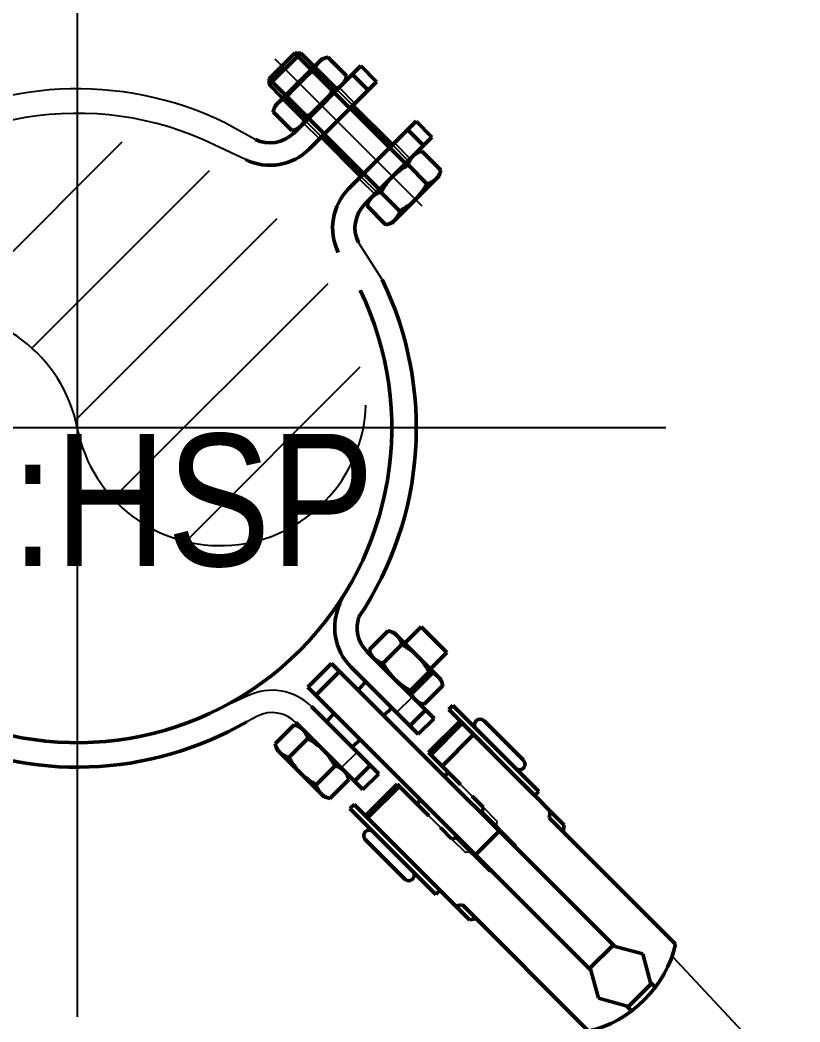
# Model space of a CAD drawing. Header units: millimetres. Extents: x 0 to 1390178, y 0 to 110113.
# Drawn here: x 385294.3 to 385436.1, y 35587.1 to 35769.1 of the extents above; entities that cross this region are included whole.
import ezdxf
from ezdxf.enums import TextEntityAlignment as Align
from ezdxf.xclip import XClip

# ---------------------------------------------------------------- set-up
doc = ezdxf.new("R2010")
doc.units = ezdxf.units.MM
doc.header["$LTSCALE"] = 100
doc.header["$XCLIPFRAME"] = 0
doc.linetypes.add('X - 평면도$0$CENTER', pattern=[65, 60, -2, 1, -2])
doc.linetypes.add('X - 평면도$0$DASHED', pattern=[0.75, 0.5, -0.25])
doc.layers.add('X - 평면도$0$CENTER', color=1, linetype='X - 평면도$0$CENTER')
doc.layers.add('X - 평면도$0$LINE', color=7, linetype='Continuous')
doc.layers.add('X - 평면도$0$DEFPOINT', color=163, linetype='Continuous', plot=False)
for name, color, linetype, lineweight in [('X - 평면도$0$hidden', 7, 'X - 평면도$0$DASHED', 5), ('X - 평면도$0$thread', 7, 'Continuous', 5), ('X - 평면도$0$vis', 7, 'Continuous', 30)]:
    doc.layers.add(name, color=color, linetype=linetype, lineweight=lineweight)
doc.styles.add('X - 평면도$0$du', font='Dotum.ttf')

# ---------------------------------------------------------------- blocks, each defined once
blk = doc.blocks.new('X - 평면도$0$소방 100Ø')
at = {"color": 0, "extrusion": (-1.66533e-16, 1.60247e-17, -1)}
for p, q in [((8835267.59, -5046954.1), (8835298.42, -5046923.27)), ((8835282.01, -5046960.71), (8835314.28, -5046928.44)), ((8835289.93, -5046973.82), (8835326.57, -5046937.18)), ((8835296.74, -5046988.04), (8835335.82, -5046948.96)), ((8835309.98, -5046995.83), (8835341.67, -5046964.14))]:
    blk.add_line(p, q, dxfattribs=at)
at = {"layer": 'X - 평면도$0$CENTER', "lineweight": 25}
for p, q in [((8835352.91, -5046934.94), (8835326.23, -5046908.27)), ((8835330.22, -5046912.25), (8835334.81, -5046916.85)), ((8835341.38, -5046923.42), (8835334.28, -5046916.31)), ((8835340.74, -5046922.77), (8835347.84, -5046929.88))]:
    blk.add_line(p, q, dxfattribs=at)
at = {"layer": 'X - 평면도$0$hidden', "lineweight": 25}
for p, q in [((8835328.18, -5046915.33), (8835333.3, -5046910.22)), ((8835333.3, -5046910.22), (8835333.3, -5046909.59)), ((8835340.34, -5046916.64), (8835333.3, -5046909.59)), ((8835336.85, -5046913.77), (8835333.3, -5046910.22)), ((8835331.73, -5046918.88), (8835336.85, -5046913.77)), ((8835337.47, -5046913.77), (8835336.85, -5046913.77)), ((8835340.7, -5046916.28), (8835337.83, -5046913.41)), ((8835327.56, -5046915.33), (8835328.18, -5046915.33)), ((8835327.56, -5046915.33), (8835334.6, -5046922.37)), ((8835328.18, -5046915.33), (8835331.73, -5046918.88)), ((8835331.73, -5046918.88), (8835331.73, -5046919.51)), ((8835331.37, -5046919.87), (8835334.24, -5046922.73)), ((8835350.39, -5046926.69), (8835347.52, -5046923.82)), ((8835350.75, -5046926.32), (8835347.88, -5046923.46)), ((8835341.42, -5046929.92), (8835344.29, -5046932.78)), ((8835341.78, -5046929.55), (8835344.65, -5046932.42)), ((8835351.13, -5047024.05), (8835348.27, -5047026.92)), ((8835341.08, -5047034.1), (8835338.22, -5047036.96)), ((8835361.97, -5047042.06), (8835359.86, -5047039.95)), ((8835363.98, -5047044.07), (8835366.51, -5047046.61)), ((8835354.12, -5047045.69), (8835356.23, -5047047.8)), ((8835366.51, -5047046.61), (8835366.34, -5047047.58)), ((8835358.24, -5047049.81), (8835360.77, -5047052.34)), ((8835361.75, -5047052.17), (8835360.77, -5047052.34)), ((8835369.89, -5047051.14), (8835372.42, -5047053.67)), ((8835365.31, -5047055.73), (8835367.84, -5047058.26))]:
    blk.add_line(p, q, dxfattribs=at)
for points in [[(8835333.3, -5046910.36), (8835333.2, -5046910.42), (8835333.01, -5046910.52), (8835332.82, -5046910.63), (8835332.73, -5046910.69), (8835332.64, -5046910.74), (8835332.47, -5046910.85), (8835332.3, -5046910.96), (8835332.13, -5046911.07), (8835331.97, -5046911.18), (8835331.81, -5046911.3), (8835331.73, -5046911.35), (8835331.65, -5046911.41), (8835331.5, -5046911.53), (8835331.35, -5046911.64), (8835331.2, -5046911.76), (8835331.05, -5046911.89), (8835330.91, -5046912.01), (8835330.84, -5046912.07), (8835330.77, -5046912.13), (8835330.63, -5046912.26), (8835330.49, -5046912.4), (8835330.43, -5046912.46)], [(8835331.73, -5046918.74), (8835331.83, -5046918.68), (8835332.02, -5046918.58), (8835332.21, -5046918.47), (8835332.3, -5046918.41), (8835332.39, -5046918.36), (8835332.56, -5046918.25), (8835332.73, -5046918.14), (8835332.9, -5046918.03), (8835333.06, -5046917.92), (8835333.22, -5046917.8), (8835333.3, -5046917.75), (8835333.38, -5046917.69), (8835333.53, -5046917.57), (8835333.68, -5046917.46), (8835333.83, -5046917.34), (8835333.98, -5046917.21), (8835334.12, -5046917.09), (8835334.19, -5046917.03), (8835334.26, -5046916.96), (8835334.4, -5046916.84), (8835334.54, -5046916.7), (8835334.6, -5046916.64)], [(8835351.24, -5046925.83), (8835351.21, -5046925.86), (8835351.15, -5046925.93), (8835351.08, -5046926), (8835351.05, -5046926.04), (8835351.02, -5046926.08), (8835350.97, -5046926.15), (8835350.91, -5046926.23), (8835350.86, -5046926.31), (8835350.81, -5046926.4), (8835350.76, -5046926.48), (8835350.74, -5046926.53), (8835350.71, -5046926.57), (8835350.67, -5046926.66), (8835350.63, -5046926.76), (8835350.58, -5046926.86), (8835350.55, -5046926.96), (8835350.51, -5046927.06), (8835350.49, -5046927.11), (8835350.47, -5046927.17), (8835350.44, -5046927.28), (8835350.4, -5046927.4), (8835350.39, -5046927.45)], [(8835350.39, -5046927.45), (8835350.29, -5046927.51), (8835350.1, -5046927.62), (8835349.92, -5046927.72), (8835349.83, -5046927.78), (8835349.74, -5046927.83), (8835349.56, -5046927.94), (8835349.39, -5046928.05), (8835349.22, -5046928.16), (8835349.06, -5046928.27), (8835348.9, -5046928.39), (8835348.82, -5046928.44), (8835348.74, -5046928.5), (8835348.59, -5046928.62), (8835348.44, -5046928.73), (8835348.29, -5046928.85), (8835348.15, -5046928.98), (8835348, -5046929.1), (8835347.93, -5046929.16), (8835347.86, -5046929.23), (8835347.72, -5046929.35), (8835347.59, -5046929.49), (8835347.52, -5046929.55)], [(8835355.42, -5046930), (8835355.45, -5046929.97), (8835355.52, -5046929.9), (8835355.58, -5046929.83), (8835355.61, -5046929.79), (8835355.64, -5046929.75), (8835355.7, -5046929.68), (8835355.75, -5046929.6), (8835355.8, -5046929.52), (8835355.85, -5046929.43), (8835355.9, -5046929.35), (8835355.93, -5046929.3), (8835355.95, -5046929.26), (8835355.99, -5046929.17), (8835356.04, -5046929.07), (8835356.08, -5046928.98), (8835356.12, -5046928.88), (8835356.16, -5046928.77), (8835356.17, -5046928.72), (8835356.19, -5046928.66), (8835356.23, -5046928.55), (8835356.26, -5046928.44), (8835356.28, -5046928.38)], [(8835353.79, -5046930.86), (8835353.85, -5046930.85), (8835353.97, -5046930.81), (8835354.08, -5046930.78), (8835354.13, -5046930.76), (8835354.19, -5046930.74), (8835354.29, -5046930.7), (8835354.39, -5046930.66), (8835354.49, -5046930.62), (8835354.58, -5046930.58), (8835354.68, -5046930.53), (8835354.72, -5046930.51), (8835354.76, -5046930.49), (8835354.85, -5046930.44), (8835354.93, -5046930.39), (8835355.02, -5046930.34), (8835355.09, -5046930.28), (8835355.17, -5046930.22), (8835355.21, -5046930.19), (8835355.24, -5046930.16), (8835355.32, -5046930.1), (8835355.39, -5046930.04), (8835355.42, -5046930)], [(8835351.69, -5046933.73), (8835351.76, -5046933.66), (8835351.89, -5046933.52), (8835352.02, -5046933.39), (8835352.09, -5046933.32), (8835352.15, -5046933.24), (8835352.27, -5046933.1), (8835352.39, -5046932.96), (8835352.51, -5046932.81), (8835352.63, -5046932.66), (8835352.75, -5046932.5), (8835352.8, -5046932.43), (8835352.86, -5046932.35), (8835352.97, -5046932.19), (8835353.09, -5046932.02), (8835353.2, -5046931.86), (8835353.31, -5046931.69), (8835353.42, -5046931.51), (8835353.47, -5046931.42), (8835353.52, -5046931.33), (8835353.63, -5046931.15), (8835353.74, -5046930.96), (8835353.79, -5046930.86)], [(8835348.83, -5046935.83), (8835348.92, -5046935.77), (8835349.11, -5046935.67), (8835349.3, -5046935.56), (8835349.39, -5046935.51), (8835349.48, -5046935.45), (8835349.65, -5046935.34), (8835349.82, -5046935.23), (8835349.99, -5046935.12), (8835350.15, -5046935.01), (8835350.31, -5046934.9), (8835350.39, -5046934.84), (8835350.47, -5046934.78), (8835350.62, -5046934.67), (8835350.77, -5046934.55), (8835350.92, -5046934.43), (8835351.07, -5046934.31), (8835351.21, -5046934.18), (8835351.28, -5046934.12), (8835351.35, -5046934.06), (8835351.49, -5046933.93), (8835351.63, -5046933.8), (8835351.69, -5046933.73)], [(8835347.97, -5046937.45), (8835348, -5046937.42), (8835348.07, -5046937.35), (8835348.13, -5046937.28), (8835348.16, -5046937.24), (8835348.19, -5046937.2), (8835348.25, -5046937.13), (8835348.3, -5046937.05), (8835348.35, -5046936.97), (8835348.4, -5046936.89), (8835348.45, -5046936.8), (8835348.48, -5046936.76), (8835348.5, -5046936.71), (8835348.54, -5046936.62), (8835348.59, -5046936.52), (8835348.63, -5046936.43), (8835348.67, -5046936.33), (8835348.71, -5046936.22), (8835348.72, -5046936.17), (8835348.74, -5046936.11), (8835348.78, -5046936), (8835348.81, -5046935.89), (8835348.83, -5046935.83)], [(8835346.34, -5046938.31), (8835346.4, -5046938.3), (8835346.52, -5046938.26), (8835346.63, -5046938.23), (8835346.68, -5046938.21), (8835346.74, -5046938.19), (8835346.84, -5046938.15), (8835346.94, -5046938.11), (8835347.04, -5046938.07), (8835347.13, -5046938.03), (8835347.23, -5046937.98), (8835347.27, -5046937.96), (8835347.31, -5046937.94), (8835347.4, -5046937.89), (8835347.48, -5046937.84), (8835347.56, -5046937.79), (8835347.64, -5046937.73), (8835347.72, -5046937.67), (8835347.76, -5046937.64), (8835347.79, -5046937.61), (8835347.87, -5046937.55), (8835347.93, -5046937.49), (8835347.97, -5046937.45)], [(8835349.21, -5047014.54), (8835349.31, -5047014.6), (8835349.5, -5047014.71), (8835349.68, -5047014.81), (8835349.77, -5047014.87), (8835349.86, -5047014.92), (8835350.04, -5047015.03), (8835350.21, -5047015.14), (8835350.38, -5047015.25), (8835350.54, -5047015.36), (8835350.7, -5047015.48), (8835350.78, -5047015.53), (8835350.86, -5047015.59), (8835351.01, -5047015.71), (8835351.16, -5047015.83), (8835351.31, -5047015.95), (8835351.45, -5047016.07), (8835351.6, -5047016.19), (8835351.67, -5047016.25), (8835351.74, -5047016.32), (8835351.88, -5047016.45), (8835352.01, -5047016.58), (8835352.08, -5047016.64)], [(8835352.08, -5047016.64), (8835352.15, -5047016.71), (8835352.28, -5047016.85), (8835352.41, -5047016.99), (8835352.47, -5047017.06), (8835352.53, -5047017.13), (8835352.66, -5047017.27), (8835352.78, -5047017.41), (8835352.9, -5047017.56), (8835353.01, -5047017.71), (8835353.13, -5047017.87), (8835353.19, -5047017.94), (8835353.25, -5047018.02), (8835353.36, -5047018.18), (8835353.47, -5047018.35), (8835353.58, -5047018.51), (8835353.69, -5047018.68), (8835353.8, -5047018.86), (8835353.85, -5047018.95), (8835353.91, -5047019.04), (8835354.02, -5047019.22), (8835354.12, -5047019.41), (8835354.18, -5047019.51)], [(8835350.77, -5047022.92), (8835350.67, -5047022.86), (8835350.48, -5047022.76), (8835350.3, -5047022.65), (8835350.21, -5047022.59), (8835350.12, -5047022.54), (8835349.94, -5047022.43), (8835349.77, -5047022.32), (8835349.61, -5047022.21), (8835349.44, -5047022.1), (8835349.28, -5047021.98), (8835349.2, -5047021.93), (8835349.13, -5047021.87), (8835348.97, -5047021.75), (8835348.82, -5047021.64), (8835348.67, -5047021.52), (8835348.53, -5047021.4), (8835348.39, -5047021.27), (8835348.32, -5047021.21), (8835348.25, -5047021.15), (8835348.11, -5047021.02), (8835347.97, -5047020.89), (8835347.9, -5047020.82)], [(8835331.26, -5047030.01), (8835331.3, -5047030.04), (8835331.36, -5047030.11), (8835331.42, -5047030.19), (8835331.45, -5047030.22), (8835331.48, -5047030.26), (8835331.54, -5047030.34), (8835331.59, -5047030.41), (8835331.65, -5047030.5), (8835331.7, -5047030.58), (8835331.75, -5047030.66), (8835331.77, -5047030.71), (8835331.79, -5047030.75), (8835331.84, -5047030.85), (8835331.88, -5047030.94), (8835331.92, -5047031.04), (8835331.96, -5047031.14), (8835332, -5047031.24), (8835332.02, -5047031.3), (8835332.04, -5047031.35), (8835332.07, -5047031.46), (8835332.1, -5047031.58), (8835332.12, -5047031.64)], [(8835332.12, -5047031.64), (8835332.22, -5047031.69), (8835332.41, -5047031.8), (8835332.59, -5047031.9), (8835332.68, -5047031.96), (8835332.77, -5047032.01), (8835332.95, -5047032.12), (8835333.12, -5047032.23), (8835333.28, -5047032.34), (8835333.45, -5047032.45), (8835333.61, -5047032.57), (8835333.69, -5047032.62), (8835333.76, -5047032.68), (8835333.92, -5047032.8), (8835334.07, -5047032.92), (8835334.22, -5047033.03), (8835334.36, -5047033.16), (8835334.5, -5047033.28), (8835334.57, -5047033.34), (8835334.64, -5047033.41), (8835334.78, -5047033.54), (8835334.92, -5047033.67), (8835334.99, -5047033.74)], [(8835333.68, -5047040.01), (8835333.58, -5047039.96), (8835333.39, -5047039.85), (8835333.21, -5047039.74), (8835333.12, -5047039.69), (8835333.03, -5047039.63), (8835332.85, -5047039.52), (8835332.68, -5047039.41), (8835332.52, -5047039.3), (8835332.35, -5047039.19), (8835332.19, -5047039.08), (8835332.11, -5047039.02), (8835332.04, -5047038.96), (8835331.88, -5047038.85), (8835331.73, -5047038.73), (8835331.58, -5047038.61), (8835331.44, -5047038.49), (8835331.3, -5047038.37), (8835331.23, -5047038.3), (8835331.16, -5047038.24), (8835331.02, -5047038.11), (8835330.88, -5047037.98), (8835330.81, -5047037.91)], [(8835336.16, -5047042.49), (8835336.1, -5047042.48), (8835335.99, -5047042.44), (8835335.88, -5047042.41), (8835335.82, -5047042.39), (8835335.77, -5047042.37), (8835335.67, -5047042.33), (8835335.57, -5047042.3), (8835335.47, -5047042.25), (8835335.37, -5047042.21), (8835335.28, -5047042.17), (8835335.24, -5047042.14), (8835335.19, -5047042.12), (8835335.11, -5047042.07), (8835335.02, -5047042.02), (8835334.94, -5047041.97), (8835334.86, -5047041.91), (8835334.79, -5047041.86), (8835334.75, -5047041.83), (8835334.71, -5047041.8), (8835334.64, -5047041.73), (8835334.57, -5047041.67), (8835334.54, -5047041.64)]]:
    blk.add_lwpolyline(points, dxfattribs=at)
at = {"layer": 'X - 평면도$0$LINE', "color": 1, "linetype": 'X - 평면도$0$CENTER', "ltscale": 1000}
for p, q in [((8835290.25, -5046868.3), (8835290.25, -5047082.14)), ((8835397.17, -5046975.22), (8835183.33, -5046975.22))]:
    blk.add_line(p, q, dxfattribs=at)
at = {"layer": 'X - 평면도$0$LINE'}
for p, q in [((8835322.6, -5046922.84), (8835317.21, -5046919.84)), ((8835320.83, -5046926.49), (8835315.26, -5046923.84)), ((8835338.06, -5047007.05), (8835341.63, -5047000.24)), ((8835321.21, -5047023.89), (8835315.27, -5047026.61)), ((8835317.21, -5047030.61), (8835322.99, -5047027.53)), ((8835398.33, -5047071.15), (8835421.56, -5047095.92))]:
    blk.add_line(p, q, dxfattribs=at)
blk.add_lwpolyline([(8835345.63, -5046948.26), (8835341.32, -5046941.55)], dxfattribs=at)
for centre, radius, start, end in [((8835290.25, -5046975.23), 61.6, 64.042, 121.88), ((8835290.25, -5046975.23), 57.15, 64.042, 205.958), ((8835325.65, -5047033), 10.14, 45, 115.958), ((8835325.65, -5047033), 6.08, 45, 115.958)]:
    blk.add_arc(centre, radius, start, end, dxfattribs=at)
for centre, start_param, end_param in [((8835264.28, -5046980.37), 0.19501, 3.105608), ((8835316.23, -5046970.11), -2.946583, -0.035985)]:
    blk.add_ellipse(centre, major_axis=(26.48, 0), ratio=0.99999, start_param=start_param, end_param=end_param, dxfattribs=at)
at = {"layer": 'X - 평면도$0$thread', "lineweight": 50}
for p, q in [((8835329.79, -5046907.14), (8835349.86, -5046927.21)), ((8835337.47, -5046913.77), (8835333.3, -5046909.59)), ((8835325.1, -5046911.82), (8835345.18, -5046931.9)), ((8835331.73, -5046919.51), (8835327.56, -5046915.33)), ((8835352.72, -5047011.32), (8835349.74, -5047014.3)), ((8835357.4, -5047016), (8835354.42, -5047018.99)), ((8835350.77, -5047023.69), (8835354.95, -5047019.51)), ((8835342.69, -5047021.34), (8835341.26, -5047022.78)), ((8835347.38, -5047026.03), (8835345.94, -5047027.47)), ((8835336.95, -5047027.08), (8835335.51, -5047028.53)), ((8835341.64, -5047031.77), (8835340.2, -5047033.21))]:
    blk.add_line(p, q, dxfattribs=at)
at = {"layer": 'X - 평면도$0$vis', "lineweight": 50}
for p, q in [((8835330.84, -5046907.14), (8835325.1, -5046912.87)), ((8835329.79, -5046907.14), (8835325.1, -5046911.82)), ((8835326.13, -5046916.76), (8835334.73, -5046908.16)), ((8835330.84, -5046907.14), (8835329.79, -5046907.14)), ((8835333.3, -5046909.59), (8835330.84, -5046907.14)), ((8835335.78, -5046907.88), (8835334.73, -5046908.16)), ((8835339.19, -5046911.29), (8835335.78, -5046907.88)), ((8835341.77, -5046909.47), (8835329.57, -5046921.67)), ((8835336.7, -5046913.77), (8835333.3, -5046910.36)), ((8835344.64, -5046912.34), (8835341.77, -5046909.47)), ((8835325.1, -5046911.82), (8835325.1, -5046912.87)), ((8835338.9, -5046912.34), (8835339.19, -5046911.29)), ((8835343.1, -5046913.87), (8835340.24, -5046911.01)), ((8835325.1, -5046912.87), (8835327.56, -5046915.33)), ((8835332.44, -5046924.54), (8835344.64, -5046912.34)), ((8835331.73, -5046918.74), (8835328.33, -5046915.33)), ((8835326.13, -5046916.76), (8835325.84, -5046917.81)), ((8835347.52, -5046923.82), (8835340.34, -5046916.64)), ((8835329.25, -5046921.22), (8835325.84, -5046917.81)), ((8835329.25, -5046921.22), (8835330.3, -5046920.94)), ((8835351.82, -5046919.52), (8835339.62, -5046931.72)), ((8835353.15, -5046923.92), (8835350.28, -5046921.05)), ((8835354.69, -5046922.38), (8835351.82, -5046919.52)), ((8835334.6, -5046922.37), (8835341.78, -5046929.55)), ((8835342.49, -5046934.59), (8835354.69, -5046922.38)), ((8835352.87, -5046924.97), (8835351.82, -5046925.25)), ((8835352.87, -5046924.97), (8835356.28, -5046928.38)), ((8835350.39, -5046927.45), (8835353.79, -5046930.86)), ((8835356, -5046929.43), (8835356.28, -5046928.38)), ((8835356, -5046929.43), (8835347.39, -5046938.03)), ((8835343.22, -5046933.86), (8835342.94, -5046934.9)), ((8835345.42, -5046932.42), (8835348.83, -5046935.83)), ((8835342.94, -5046934.9), (8835346.34, -5046938.31)), ((8835346.34, -5046938.31), (8835347.39, -5046938.03)), ((8835343.32, -5047015.47), (8835346.73, -5047012.06)), ((8835346.73, -5047012.06), (8835347.78, -5047012.34)), ((8835352.72, -5047011.32), (8835357.4, -5047016)), ((8835356.38, -5047020.95), (8835347.78, -5047012.34)), ((8835342.87, -5047015.79), (8835355.07, -5047027.99)), ((8835343.6, -5047016.52), (8835343.32, -5047015.47)), ((8835345.8, -5047017.95), (8835349.21, -5047014.54)), ((8835332.16, -5047022.29), (8835336.46, -5047017.99)), ((8835337.9, -5047019.43), (8835333.6, -5047023.73)), ((8835336.46, -5047017.99), (8835387.83, -5047069.35)), ((8835352.21, -5047030.86), (8835340, -5047018.65)), ((8835350.77, -5047022.92), (8835354.18, -5047019.51)), ((8835356.38, -5047020.95), (8835356.66, -5047021.99)), ((8835383.56, -5047073.67), (8835332.16, -5047022.29)), ((8835353.26, -5047025.4), (8835356.66, -5047021.99)), ((8835332.82, -5047025.83), (8835345.02, -5047038.04)), ((8835353.54, -5047026.45), (8835350.67, -5047029.32)), ((8835353.26, -5047025.4), (8835352.21, -5047025.12)), ((8835357.75, -5047026.38), (8835358.5, -5047025.63)), ((8835373.35, -5047041.98), (8835357.75, -5047026.38)), ((8835358.5, -5047025.63), (8835374.1, -5047041.23)), ((8835355.07, -5047027.99), (8835352.21, -5047030.86)), ((8835354.08, -5047034.18), (8835359.82, -5047028.44)), ((8835364.15, -5047028.41), (8835371.32, -5047035.58)), ((8835329.64, -5047029.15), (8835326.23, -5047032.56)), ((8835329.64, -5047029.15), (8835330.69, -5047029.43)), ((8835342.16, -5047040.9), (8835329.95, -5047028.7)), ((8835360.21, -5047028.83), (8835354.47, -5047034.57)), ((8835365.59, -5047034.22), (8835360.21, -5047028.83)), ((8835332.12, -5047031.64), (8835328.71, -5047035.04)), ((8835362.26, -5047030.89), (8835356.52, -5047036.62)), ((8835326.51, -5047033.61), (8835326.23, -5047032.56)), ((8835326.51, -5047033.61), (8835335.11, -5047042.21)), ((8835359.86, -5047039.95), (8835354.08, -5047034.18)), ((8835337.09, -5047036.6), (8835333.68, -5047040.01)), ((8835343.49, -5047036.5), (8835340.62, -5047039.37)), ((8835356.95, -5047038.48), (8835357.67, -5047037.76)), ((8835339.57, -5047039.09), (8835336.16, -5047042.49)), ((8835339.29, -5047038.04), (8835339.57, -5047039.09)), ((8835345.02, -5047038.04), (8835342.16, -5047040.9)), ((8835342.61, -5047045.65), (8835348.35, -5047039.91)), ((8835348.74, -5047040.31), (8835343, -5047046.04)), ((8835348.35, -5047039.91), (8835354.12, -5047045.69)), ((8835378.73, -5047047.36), (8835371.07, -5047039.69)), ((8835374.1, -5047041.23), (8835373.35, -5047041.98)), ((8835336.16, -5047042.49), (8835335.11, -5047042.21)), ((8835351.93, -5047043.5), (8835352.65, -5047042.78)), ((8835363.98, -5047044.07), (8835361.97, -5047042.06)), ((8835339.8, -5047044.33), (8835340.55, -5047043.58)), ((8835355.4, -5047059.93), (8835339.8, -5047044.33)), ((8835340.55, -5047043.58), (8835356.15, -5047059.18)), ((8835363.81, -5047045.05), (8835363.98, -5047044.07)), ((8835376.2, -5047044.83), (8835375.99, -5047046.05)), ((8835348.39, -5047051.43), (8835343, -5047046.04)), ((8835369.89, -5047051.14), (8835363.81, -5047045.05)), ((8835375.99, -5047046.05), (8835398.93, -5047068.97)), ((8835356.23, -5047047.8), (8835358.24, -5047049.81)), ((8835366.91, -5047048.44), (8835362.61, -5047052.74)), ((8835378.52, -5047048.58), (8835378.73, -5047047.36)), ((8835342.58, -5047049.98), (8835349.75, -5047057.15)), ((8835358.24, -5047049.81), (8835359.22, -5047049.64)), ((8835359.22, -5047049.64), (8835365.31, -5047055.73)), ((8835369.75, -5047051.28), (8835369.89, -5047051.14)), ((8835365.31, -5047055.73), (8835365.45, -5047055.58)), ((8835361.53, -5047064.57), (8835353.86, -5047056.9)), ((8835356.15, -5047059.18), (8835355.4, -5047059.93)), ((8835360.22, -5047061.82), (8835359, -5047062.03)), ((8835383.16, -5047084.74), (8835360.22, -5047061.82)), ((8835361.53, -5047064.57), (8835362.75, -5047064.36)), ((8835387.48, -5047069.25), (8835383.45, -5047073.28)), ((8835387.48, -5047069.25), (8835392.98, -5047070.73)), ((8835394.37, -5047075.88), (8835395.27, -5047076.78)), ((8835390.43, -5047080.26), (8835394.46, -5047076.23)), ((8835390.43, -5047080.26), (8835384.93, -5047078.79)), ((8835390.97, -5047081.08), (8835390.04, -5047080.16))]:
    blk.add_line(p, q, dxfattribs=at)
for points in [[(8835334.15, -5046908.74), (8835334.19, -5046908.7), (8835334.26, -5046908.64), (8835334.33, -5046908.58), (8835334.36, -5046908.55), (8835334.4, -5046908.52), (8835334.48, -5046908.46), (8835334.56, -5046908.41), (8835334.64, -5046908.35), (8835334.72, -5046908.3), (8835334.81, -5046908.25), (8835334.85, -5046908.23), (8835334.9, -5046908.21), (8835334.99, -5046908.16), (8835335.08, -5046908.12), (8835335.18, -5046908.08), (8835335.28, -5046908.04), (8835335.38, -5046908), (8835335.44, -5046907.98), (8835335.49, -5046907.96), (8835335.6, -5046907.93), (8835335.72, -5046907.9), (8835335.78, -5046907.88)], [(8835330.43, -5046912.46), (8835330.49, -5046912.4), (8835330.63, -5046912.26), (8835330.77, -5046912.13), (8835330.84, -5046912.07), (8835330.91, -5046912.01), (8835331.05, -5046911.89), (8835331.2, -5046911.76), (8835331.35, -5046911.64), (8835331.5, -5046911.53), (8835331.65, -5046911.41), (8835331.73, -5046911.35), (8835331.81, -5046911.3), (8835331.97, -5046911.18), (8835332.13, -5046911.07), (8835332.3, -5046910.96), (8835332.47, -5046910.85), (8835332.64, -5046910.74), (8835332.73, -5046910.69), (8835332.82, -5046910.63), (8835333.01, -5046910.52), (8835333.2, -5046910.42), (8835333.3, -5046910.36)], [(8835333.3, -5046910.36), (8835333.31, -5046910.3), (8835333.34, -5046910.19), (8835333.38, -5046910.08), (8835333.4, -5046910.02), (8835333.42, -5046909.97), (8835333.45, -5046909.86), (8835333.49, -5046909.76), (8835333.53, -5046909.67), (8835333.58, -5046909.57), (8835333.62, -5046909.48), (8835333.65, -5046909.43), (8835333.67, -5046909.39), (8835333.72, -5046909.3), (8835333.77, -5046909.22), (8835333.82, -5046909.14), (8835333.88, -5046909.06), (8835333.93, -5046908.99), (8835333.96, -5046908.95), (8835333.99, -5046908.91), (8835334.05, -5046908.84), (8835334.12, -5046908.77), (8835334.15, -5046908.74)], [(8835339.19, -5046911.29), (8835339.17, -5046911.35), (8835339.14, -5046911.46), (8835339.1, -5046911.57), (8835339.08, -5046911.63), (8835339.06, -5046911.68), (8835339.03, -5046911.78), (8835338.99, -5046911.89), (8835338.95, -5046911.98), (8835338.9, -5046912.08), (8835338.86, -5046912.17), (8835338.83, -5046912.21), (8835338.81, -5046912.26), (8835338.76, -5046912.34), (8835338.71, -5046912.43), (8835338.66, -5046912.51), (8835338.6, -5046912.59), (8835338.55, -5046912.66), (8835338.52, -5046912.7), (8835338.49, -5046912.74), (8835338.43, -5046912.81), (8835338.36, -5046912.88), (8835338.33, -5046912.91)], [(8835328.33, -5046915.33), (8835328.38, -5046915.23), (8835328.49, -5046915.04), (8835328.6, -5046914.86), (8835328.65, -5046914.77), (8835328.71, -5046914.68), (8835328.82, -5046914.5), (8835328.93, -5046914.33), (8835329.04, -5046914.16), (8835329.15, -5046914), (8835329.26, -5046913.84), (8835329.32, -5046913.76), (8835329.38, -5046913.68), (8835329.49, -5046913.53), (8835329.61, -5046913.38), (8835329.73, -5046913.23), (8835329.85, -5046913.09), (8835329.97, -5046912.94), (8835330.04, -5046912.87), (8835330.1, -5046912.8), (8835330.23, -5046912.67), (8835330.36, -5046912.53), (8835330.43, -5046912.46)], [(8835336.7, -5046913.77), (8835336.65, -5046913.87), (8835336.54, -5046914.06), (8835336.43, -5046914.24), (8835336.38, -5046914.33), (8835336.32, -5046914.42), (8835336.21, -5046914.6), (8835336.1, -5046914.77), (8835335.99, -5046914.94), (8835335.88, -5046915.1), (8835335.77, -5046915.26), (8835335.71, -5046915.34), (8835335.65, -5046915.42), (8835335.54, -5046915.57), (8835335.42, -5046915.72), (8835335.3, -5046915.87), (8835335.18, -5046916.01), (8835335.06, -5046916.15), (8835334.99, -5046916.23), (8835334.93, -5046916.3), (8835334.8, -5046916.43), (8835334.67, -5046916.57), (8835334.6, -5046916.64)], [(8835338.33, -5046912.91), (8835338.29, -5046912.95), (8835338.22, -5046913.01), (8835338.15, -5046913.07), (8835338.12, -5046913.1), (8835338.08, -5046913.13), (8835338, -5046913.19), (8835337.92, -5046913.24), (8835337.84, -5046913.3), (8835337.76, -5046913.35), (8835337.67, -5046913.4), (8835337.63, -5046913.42), (8835337.59, -5046913.44), (8835337.49, -5046913.49), (8835337.4, -5046913.53), (8835337.3, -5046913.57), (8835337.2, -5046913.61), (8835337.1, -5046913.65), (8835337.04, -5046913.67), (8835336.99, -5046913.69), (8835336.88, -5046913.72), (8835336.76, -5046913.75), (8835336.7, -5046913.77)], [(8835326.7, -5046916.19), (8835326.74, -5046916.15), (8835326.81, -5046916.09), (8835326.88, -5046916.03), (8835326.91, -5046916), (8835326.95, -5046915.97), (8835327.03, -5046915.91), (8835327.11, -5046915.86), (8835327.19, -5046915.8), (8835327.27, -5046915.75), (8835327.36, -5046915.7), (8835327.4, -5046915.68), (8835327.44, -5046915.66), (8835327.54, -5046915.61), (8835327.63, -5046915.57), (8835327.73, -5046915.53), (8835327.83, -5046915.49), (8835327.93, -5046915.45), (8835327.99, -5046915.43), (8835328.04, -5046915.41), (8835328.15, -5046915.38), (8835328.27, -5046915.35), (8835328.33, -5046915.33)], [(8835325.84, -5046917.81), (8835325.86, -5046917.75), (8835325.89, -5046917.64), (8835325.93, -5046917.53), (8835325.95, -5046917.47), (8835325.97, -5046917.42), (8835326, -5046917.31), (8835326.04, -5046917.21), (8835326.08, -5046917.12), (8835326.13, -5046917.02), (8835326.17, -5046916.93), (8835326.2, -5046916.89), (8835326.22, -5046916.84), (8835326.27, -5046916.76), (8835326.32, -5046916.67), (8835326.37, -5046916.59), (8835326.43, -5046916.51), (8835326.48, -5046916.44), (8835326.51, -5046916.4), (8835326.54, -5046916.36), (8835326.6, -5046916.29), (8835326.67, -5046916.22), (8835326.7, -5046916.19)], [(8835334.6, -5046916.64), (8835334.54, -5046916.7), (8835334.4, -5046916.84), (8835334.26, -5046916.96), (8835334.19, -5046917.03), (8835334.12, -5046917.09), (8835333.98, -5046917.21), (8835333.83, -5046917.34), (8835333.68, -5046917.46), (8835333.53, -5046917.57), (8835333.38, -5046917.69), (8835333.3, -5046917.75), (8835333.22, -5046917.8), (8835333.06, -5046917.92), (8835332.9, -5046918.03), (8835332.73, -5046918.14), (8835332.56, -5046918.25), (8835332.39, -5046918.36), (8835332.3, -5046918.41), (8835332.21, -5046918.47), (8835332.02, -5046918.58), (8835331.83, -5046918.68), (8835331.73, -5046918.74)], [(8835331.73, -5046918.74), (8835331.72, -5046918.8), (8835331.69, -5046918.91), (8835331.65, -5046919.02), (8835331.63, -5046919.08), (8835331.61, -5046919.13), (8835331.58, -5046919.24), (8835331.54, -5046919.34), (8835331.5, -5046919.43), (8835331.45, -5046919.53), (8835331.41, -5046919.62), (8835331.38, -5046919.67), (8835331.36, -5046919.71), (8835331.31, -5046919.8), (8835331.26, -5046919.88), (8835331.21, -5046919.96), (8835331.15, -5046920.04), (8835331.1, -5046920.11), (8835331.07, -5046920.15), (8835331.04, -5046920.19), (8835330.98, -5046920.26), (8835330.91, -5046920.33), (8835330.88, -5046920.36)], [(8835330.88, -5046920.36), (8835330.84, -5046920.4), (8835330.77, -5046920.46), (8835330.7, -5046920.52), (8835330.67, -5046920.55), (8835330.63, -5046920.58), (8835330.55, -5046920.64), (8835330.47, -5046920.69), (8835330.39, -5046920.75), (8835330.31, -5046920.8), (8835330.22, -5046920.85), (8835330.18, -5046920.87), (8835330.13, -5046920.89), (8835330.04, -5046920.94), (8835329.95, -5046920.98), (8835329.85, -5046921.02), (8835329.75, -5046921.06), (8835329.65, -5046921.1), (8835329.59, -5046921.12), (8835329.54, -5046921.14), (8835329.43, -5046921.17), (8835329.31, -5046921.2), (8835329.25, -5046921.22)], [(8835350.39, -5046927.45), (8835350.4, -5046927.4), (8835350.44, -5046927.28), (8835350.47, -5046927.17), (8835350.49, -5046927.11), (8835350.51, -5046927.06), (8835350.55, -5046926.96), (8835350.58, -5046926.86), (8835350.63, -5046926.76), (8835350.67, -5046926.66), (8835350.71, -5046926.57), (8835350.74, -5046926.53), (8835350.76, -5046926.48), (8835350.81, -5046926.4), (8835350.86, -5046926.31), (8835350.91, -5046926.23), (8835350.97, -5046926.15), (8835351.02, -5046926.08), (8835351.05, -5046926.04), (8835351.08, -5046926), (8835351.15, -5046925.93), (8835351.21, -5046925.86), (8835351.24, -5046925.83)], [(8835351.24, -5046925.83), (8835351.28, -5046925.8), (8835351.35, -5046925.73), (8835351.42, -5046925.67), (8835351.46, -5046925.64), (8835351.49, -5046925.61), (8835351.57, -5046925.55), (8835351.65, -5046925.5), (8835351.73, -5046925.44), (8835351.81, -5046925.39), (8835351.9, -5046925.34), (8835351.94, -5046925.32), (8835351.99, -5046925.3), (8835352.08, -5046925.25), (8835352.17, -5046925.21), (8835352.27, -5046925.17), (8835352.37, -5046925.13), (8835352.48, -5046925.09), (8835352.53, -5046925.07), (8835352.58, -5046925.06), (8835352.7, -5046925.02), (8835352.81, -5046924.99), (8835352.87, -5046924.97)], [(8835347.52, -5046929.55), (8835347.59, -5046929.49), (8835347.72, -5046929.35), (8835347.86, -5046929.23), (8835347.93, -5046929.16), (8835348, -5046929.1), (8835348.15, -5046928.98), (8835348.29, -5046928.85), (8835348.44, -5046928.73), (8835348.59, -5046928.62), (8835348.74, -5046928.5), (8835348.82, -5046928.44), (8835348.9, -5046928.39), (8835349.06, -5046928.27), (8835349.22, -5046928.16), (8835349.39, -5046928.05), (8835349.56, -5046927.94), (8835349.74, -5046927.83), (8835349.83, -5046927.78), (8835349.92, -5046927.72), (8835350.1, -5046927.62), (8835350.29, -5046927.51), (8835350.39, -5046927.45)], [(8835356.28, -5046928.38), (8835356.26, -5046928.44), (8835356.23, -5046928.55), (8835356.19, -5046928.66), (8835356.17, -5046928.72), (8835356.16, -5046928.77), (8835356.12, -5046928.88), (8835356.08, -5046928.98), (8835356.04, -5046929.07), (8835355.99, -5046929.17), (8835355.95, -5046929.26), (8835355.93, -5046929.3), (8835355.9, -5046929.35), (8835355.85, -5046929.43), (8835355.8, -5046929.52), (8835355.75, -5046929.6), (8835355.7, -5046929.68), (8835355.64, -5046929.75), (8835355.61, -5046929.79), (8835355.58, -5046929.83), (8835355.52, -5046929.9), (8835355.45, -5046929.97), (8835355.42, -5046930)], [(8835345.42, -5046932.42), (8835345.47, -5046932.32), (8835345.58, -5046932.14), (8835345.69, -5046931.95), (8835345.74, -5046931.86), (8835345.8, -5046931.77), (8835345.91, -5046931.6), (8835346.02, -5046931.43), (8835346.13, -5046931.26), (8835346.24, -5046931.09), (8835346.35, -5046930.93), (8835346.41, -5046930.86), (8835346.47, -5046930.78), (8835346.58, -5046930.62), (8835346.7, -5046930.47), (8835346.82, -5046930.33), (8835346.94, -5046930.18), (8835347.06, -5046930.04), (8835347.13, -5046929.97), (8835347.19, -5046929.9), (8835347.32, -5046929.76), (8835347.45, -5046929.62), (8835347.52, -5046929.55)], [(8835355.42, -5046930), (8835355.39, -5046930.04), (8835355.32, -5046930.1), (8835355.24, -5046930.16), (8835355.21, -5046930.19), (8835355.17, -5046930.22), (8835355.09, -5046930.28), (8835355.02, -5046930.34), (8835354.93, -5046930.39), (8835354.85, -5046930.44), (8835354.76, -5046930.49), (8835354.72, -5046930.51), (8835354.68, -5046930.53), (8835354.58, -5046930.58), (8835354.49, -5046930.62), (8835354.39, -5046930.66), (8835354.29, -5046930.7), (8835354.19, -5046930.74), (8835354.13, -5046930.76), (8835354.08, -5046930.78), (8835353.97, -5046930.81), (8835353.85, -5046930.85), (8835353.79, -5046930.86)], [(8835353.79, -5046930.86), (8835353.74, -5046930.96), (8835353.63, -5046931.15), (8835353.52, -5046931.33), (8835353.47, -5046931.42), (8835353.42, -5046931.51), (8835353.31, -5046931.69), (8835353.2, -5046931.86), (8835353.09, -5046932.02), (8835352.97, -5046932.19), (8835352.86, -5046932.35), (8835352.8, -5046932.43), (8835352.75, -5046932.5), (8835352.63, -5046932.66), (8835352.51, -5046932.81), (8835352.39, -5046932.96), (8835352.27, -5046933.1), (8835352.15, -5046933.24), (8835352.09, -5046933.32), (8835352.02, -5046933.39), (8835351.89, -5046933.52), (8835351.76, -5046933.66), (8835351.69, -5046933.73)], [(8835342.94, -5046934.9), (8835342.95, -5046934.85), (8835342.99, -5046934.73), (8835343.02, -5046934.62), (8835343.04, -5046934.57), (8835343.06, -5046934.51), (8835343.09, -5046934.41), (8835343.13, -5046934.31), (8835343.18, -5046934.21), (8835343.22, -5046934.11), (8835343.26, -5046934.02), (8835343.29, -5046933.98), (8835343.31, -5046933.93), (8835343.36, -5046933.85), (8835343.41, -5046933.76), (8835343.46, -5046933.68), (8835343.52, -5046933.6), (8835343.57, -5046933.53), (8835343.6, -5046933.49), (8835343.63, -5046933.45), (8835343.7, -5046933.38), (8835343.76, -5046933.31), (8835343.79, -5046933.28)], [(8835343.79, -5046933.28), (8835343.83, -5046933.25), (8835343.9, -5046933.18), (8835343.97, -5046933.12), (8835344.01, -5046933.09), (8835344.04, -5046933.06), (8835344.12, -5046933), (8835344.2, -5046932.95), (8835344.28, -5046932.89), (8835344.36, -5046932.84), (8835344.45, -5046932.8), (8835344.49, -5046932.77), (8835344.54, -5046932.75), (8835344.63, -5046932.7), (8835344.72, -5046932.66), (8835344.82, -5046932.62), (8835344.92, -5046932.58), (8835345.03, -5046932.54), (8835345.08, -5046932.52), (8835345.13, -5046932.51), (8835345.25, -5046932.47), (8835345.36, -5046932.44), (8835345.42, -5046932.42)], [(8835351.69, -5046933.73), (8835351.63, -5046933.8), (8835351.49, -5046933.93), (8835351.35, -5046934.06), (8835351.28, -5046934.12), (8835351.21, -5046934.18), (8835351.07, -5046934.31), (8835350.92, -5046934.43), (8835350.77, -5046934.55), (8835350.62, -5046934.67), (8835350.47, -5046934.78), (8835350.39, -5046934.84), (8835350.31, -5046934.9), (8835350.15, -5046935.01), (8835349.99, -5046935.12), (8835349.82, -5046935.23), (8835349.65, -5046935.34), (8835349.48, -5046935.45), (8835349.39, -5046935.51), (8835349.3, -5046935.56), (8835349.11, -5046935.67), (8835348.92, -5046935.77), (8835348.83, -5046935.83)], [(8835348.83, -5046935.83), (8835348.81, -5046935.89), (8835348.78, -5046936), (8835348.74, -5046936.11), (8835348.72, -5046936.17), (8835348.71, -5046936.22), (8835348.67, -5046936.33), (8835348.63, -5046936.43), (8835348.59, -5046936.52), (8835348.54, -5046936.62), (8835348.5, -5046936.71), (8835348.48, -5046936.76), (8835348.45, -5046936.8), (8835348.4, -5046936.89), (8835348.35, -5046936.97), (8835348.3, -5046937.05), (8835348.25, -5046937.13), (8835348.19, -5046937.2), (8835348.16, -5046937.24), (8835348.13, -5046937.28), (8835348.07, -5046937.35), (8835348, -5046937.42), (8835347.97, -5046937.45)], [(8835347.97, -5046937.45), (8835347.93, -5046937.49), (8835347.87, -5046937.55), (8835347.79, -5046937.61), (8835347.76, -5046937.64), (8835347.72, -5046937.67), (8835347.64, -5046937.73), (8835347.56, -5046937.79), (8835347.48, -5046937.84), (8835347.4, -5046937.89), (8835347.31, -5046937.94), (8835347.27, -5046937.96), (8835347.23, -5046937.98), (8835347.13, -5046938.03), (8835347.04, -5046938.07), (8835346.94, -5046938.11), (8835346.84, -5046938.15), (8835346.74, -5046938.19), (8835346.68, -5046938.21), (8835346.63, -5046938.23), (8835346.52, -5046938.26), (8835346.4, -5046938.3), (8835346.34, -5046938.31)], [(8835348.35, -5047012.92), (8835348.32, -5047012.89), (8835348.25, -5047012.82), (8835348.18, -5047012.76), (8835348.14, -5047012.73), (8835348.11, -5047012.7), (8835348.03, -5047012.64), (8835347.95, -5047012.59), (8835347.87, -5047012.53), (8835347.79, -5047012.48), (8835347.7, -5047012.44), (8835347.66, -5047012.41), (8835347.61, -5047012.39), (8835347.52, -5047012.34), (8835347.43, -5047012.3), (8835347.33, -5047012.26), (8835347.23, -5047012.22), (8835347.12, -5047012.18), (8835347.07, -5047012.16), (8835347.01, -5047012.15), (8835346.9, -5047012.11), (8835346.79, -5047012.08), (8835346.73, -5047012.06)], [(8835349.21, -5047014.54), (8835349.2, -5047014.49), (8835349.16, -5047014.37), (8835349.13, -5047014.26), (8835349.11, -5047014.2), (8835349.09, -5047014.15), (8835349.05, -5047014.05), (8835349.01, -5047013.94), (8835348.97, -5047013.85), (8835348.93, -5047013.75), (8835348.88, -5047013.66), (8835348.86, -5047013.62), (8835348.84, -5047013.57), (8835348.79, -5047013.49), (8835348.74, -5047013.4), (8835348.69, -5047013.32), (8835348.63, -5047013.24), (8835348.57, -5047013.17), (8835348.54, -5047013.13), (8835348.51, -5047013.09), (8835348.45, -5047013.02), (8835348.39, -5047012.95), (8835348.35, -5047012.92)], [(8835343.32, -5047015.47), (8835343.34, -5047015.53), (8835343.37, -5047015.64), (8835343.41, -5047015.75), (8835343.42, -5047015.81), (8835343.44, -5047015.86), (8835343.48, -5047015.97), (8835343.52, -5047016.07), (8835343.56, -5047016.16), (8835343.6, -5047016.26), (8835343.65, -5047016.35), (8835343.67, -5047016.4), (8835343.7, -5047016.44), (8835343.74, -5047016.53), (8835343.79, -5047016.61), (8835343.85, -5047016.69), (8835343.9, -5047016.77), (8835343.96, -5047016.85), (8835343.99, -5047016.88), (8835344.02, -5047016.92), (8835344.08, -5047016.99), (8835344.15, -5047017.06), (8835344.18, -5047017.09)], [(8835352.08, -5047016.64), (8835352.01, -5047016.58), (8835351.88, -5047016.45), (8835351.74, -5047016.32), (8835351.67, -5047016.25), (8835351.6, -5047016.19), (8835351.45, -5047016.07), (8835351.31, -5047015.95), (8835351.16, -5047015.83), (8835351.01, -5047015.71), (8835350.86, -5047015.59), (8835350.78, -5047015.53), (8835350.7, -5047015.48), (8835350.54, -5047015.36), (8835350.38, -5047015.25), (8835350.21, -5047015.14), (8835350.04, -5047015.03), (8835349.86, -5047014.92), (8835349.77, -5047014.87), (8835349.68, -5047014.81), (8835349.5, -5047014.71), (8835349.31, -5047014.6), (8835349.21, -5047014.54)], [(8835344.18, -5047017.09), (8835344.21, -5047017.13), (8835344.28, -5047017.19), (8835344.35, -5047017.25), (8835344.39, -5047017.28), (8835344.43, -5047017.31), (8835344.5, -5047017.37), (8835344.58, -5047017.43), (8835344.66, -5047017.48), (8835344.75, -5047017.53), (8835344.83, -5047017.58), (8835344.88, -5047017.6), (8835344.92, -5047017.62), (8835345.01, -5047017.67), (8835345.11, -5047017.71), (8835345.21, -5047017.75), (8835345.31, -5047017.79), (8835345.41, -5047017.83), (8835345.46, -5047017.85), (8835345.52, -5047017.87), (8835345.63, -5047017.9), (8835345.75, -5047017.94), (8835345.8, -5047017.95)], [(8835354.18, -5047019.51), (8835354.12, -5047019.41), (8835354.02, -5047019.22), (8835353.91, -5047019.04), (8835353.85, -5047018.95), (8835353.8, -5047018.86), (8835353.69, -5047018.68), (8835353.58, -5047018.51), (8835353.47, -5047018.35), (8835353.36, -5047018.18), (8835353.25, -5047018.02), (8835353.19, -5047017.94), (8835353.13, -5047017.87), (8835353.01, -5047017.71), (8835352.9, -5047017.56), (8835352.78, -5047017.41), (8835352.66, -5047017.27), (8835352.53, -5047017.13), (8835352.47, -5047017.06), (8835352.41, -5047016.99), (8835352.28, -5047016.85), (8835352.15, -5047016.71), (8835352.08, -5047016.64)], [(8835345.8, -5047017.95), (8835345.86, -5047018.05), (8835345.97, -5047018.24), (8835346.07, -5047018.42), (8835346.13, -5047018.51), (8835346.18, -5047018.6), (8835346.29, -5047018.78), (8835346.4, -5047018.95), (8835346.51, -5047019.12), (8835346.62, -5047019.28), (8835346.74, -5047019.44), (8835346.8, -5047019.52), (8835346.85, -5047019.6), (8835346.97, -5047019.75), (8835347.09, -5047019.9), (8835347.21, -5047020.05), (8835347.33, -5047020.19), (8835347.45, -5047020.34), (8835347.51, -5047020.41), (8835347.58, -5047020.48), (8835347.71, -5047020.61), (8835347.84, -5047020.75), (8835347.9, -5047020.82)], [(8835355.8, -5047020.37), (8835355.77, -5047020.34), (8835355.7, -5047020.27), (8835355.63, -5047020.21), (8835355.59, -5047020.18), (8835355.56, -5047020.15), (8835355.48, -5047020.09), (8835355.4, -5047020.04), (8835355.32, -5047019.98), (8835355.24, -5047019.93), (8835355.15, -5047019.89), (8835355.11, -5047019.86), (8835355.06, -5047019.84), (8835354.97, -5047019.79), (8835354.88, -5047019.75), (8835354.78, -5047019.71), (8835354.68, -5047019.67), (8835354.57, -5047019.63), (8835354.52, -5047019.61), (8835354.46, -5047019.6), (8835354.35, -5047019.56), (8835354.24, -5047019.53), (8835354.18, -5047019.51)], [(8835347.9, -5047020.82), (8835347.97, -5047020.89), (8835348.11, -5047021.02), (8835348.25, -5047021.15), (8835348.32, -5047021.21), (8835348.39, -5047021.27), (8835348.53, -5047021.4), (8835348.67, -5047021.52), (8835348.82, -5047021.64), (8835348.97, -5047021.75), (8835349.13, -5047021.87), (8835349.2, -5047021.93), (8835349.28, -5047021.98), (8835349.44, -5047022.1), (8835349.61, -5047022.21), (8835349.77, -5047022.32), (8835349.94, -5047022.43), (8835350.12, -5047022.54), (8835350.21, -5047022.59), (8835350.3, -5047022.65), (8835350.48, -5047022.76), (8835350.67, -5047022.86), (8835350.77, -5047022.92)], [(8835356.66, -5047021.99), (8835356.65, -5047021.94), (8835356.61, -5047021.82), (8835356.58, -5047021.71), (8835356.56, -5047021.65), (8835356.54, -5047021.6), (8835356.5, -5047021.5), (8835356.46, -5047021.4), (8835356.42, -5047021.3), (8835356.38, -5047021.2), (8835356.33, -5047021.11), (8835356.31, -5047021.07), (8835356.29, -5047021.02), (8835356.24, -5047020.94), (8835356.19, -5047020.85), (8835356.14, -5047020.77), (8835356.08, -5047020.69), (8835356.02, -5047020.62), (8835355.99, -5047020.58), (8835355.96, -5047020.54), (8835355.9, -5047020.47), (8835355.84, -5047020.4), (8835355.8, -5047020.37)], [(8835350.77, -5047022.92), (8835350.79, -5047022.98), (8835350.82, -5047023.09), (8835350.86, -5047023.2), (8835350.87, -5047023.26), (8835350.89, -5047023.31), (8835350.93, -5047023.42), (8835350.97, -5047023.52), (8835351.01, -5047023.62), (8835351.05, -5047023.71), (8835351.1, -5047023.8), (8835351.12, -5047023.85), (8835351.15, -5047023.89), (8835351.19, -5047023.98), (8835351.25, -5047024.06), (8835351.3, -5047024.14), (8835351.35, -5047024.22), (8835351.41, -5047024.3), (8835351.44, -5047024.33), (8835351.47, -5047024.37), (8835351.53, -5047024.44), (8835351.6, -5047024.51), (8835351.63, -5047024.54)], [(8835351.63, -5047024.54), (8835351.66, -5047024.58), (8835351.73, -5047024.64), (8835351.8, -5047024.7), (8835351.84, -5047024.73), (8835351.88, -5047024.76), (8835351.95, -5047024.82), (8835352.03, -5047024.88), (8835352.11, -5047024.93), (8835352.2, -5047024.98), (8835352.28, -5047025.03), (8835352.33, -5047025.05), (8835352.37, -5047025.07), (8835352.46, -5047025.12), (8835352.56, -5047025.16), (8835352.66, -5047025.2), (8835352.76, -5047025.24), (8835352.86, -5047025.28), (8835352.91, -5047025.3), (8835352.97, -5047025.32), (8835353.08, -5047025.35), (8835353.2, -5047025.39), (8835353.26, -5047025.4)], [(8835331.26, -5047030.01), (8835331.23, -5047029.98), (8835331.16, -5047029.91), (8835331.09, -5047029.85), (8835331.05, -5047029.82), (8835331.01, -5047029.79), (8835330.94, -5047029.73), (8835330.86, -5047029.68), (8835330.78, -5047029.63), (8835330.69, -5047029.57), (8835330.61, -5047029.53), (8835330.56, -5047029.5), (8835330.52, -5047029.48), (8835330.43, -5047029.43), (8835330.33, -5047029.39), (8835330.23, -5047029.35), (8835330.13, -5047029.31), (8835330.03, -5047029.27), (8835329.98, -5047029.25), (8835329.92, -5047029.24), (8835329.81, -5047029.2), (8835329.7, -5047029.17), (8835329.64, -5047029.15)], [(8835332.12, -5047031.64), (8835332.1, -5047031.58), (8835332.07, -5047031.46), (8835332.04, -5047031.35), (8835332.02, -5047031.3), (8835332, -5047031.24), (8835331.96, -5047031.14), (8835331.92, -5047031.04), (8835331.88, -5047030.94), (8835331.84, -5047030.85), (8835331.79, -5047030.75), (8835331.77, -5047030.71), (8835331.75, -5047030.66), (8835331.7, -5047030.58), (8835331.65, -5047030.5), (8835331.59, -5047030.41), (8835331.54, -5047030.34), (8835331.48, -5047030.26), (8835331.45, -5047030.22), (8835331.42, -5047030.19), (8835331.36, -5047030.11), (8835331.3, -5047030.04), (8835331.26, -5047030.01)], [(8835334.99, -5047033.74), (8835334.92, -5047033.67), (8835334.78, -5047033.54), (8835334.64, -5047033.41), (8835334.57, -5047033.34), (8835334.5, -5047033.28), (8835334.36, -5047033.16), (8835334.22, -5047033.03), (8835334.07, -5047032.92), (8835333.92, -5047032.8), (8835333.76, -5047032.68), (8835333.69, -5047032.62), (8835333.61, -5047032.57), (8835333.45, -5047032.45), (8835333.28, -5047032.34), (8835333.12, -5047032.23), (8835332.95, -5047032.12), (8835332.77, -5047032.01), (8835332.68, -5047031.96), (8835332.59, -5047031.9), (8835332.41, -5047031.8), (8835332.22, -5047031.69), (8835332.12, -5047031.64)], [(8835326.23, -5047032.56), (8835326.25, -5047032.62), (8835326.28, -5047032.73), (8835326.31, -5047032.84), (8835326.33, -5047032.9), (8835326.35, -5047032.95), (8835326.39, -5047033.06), (8835326.43, -5047033.16), (8835326.47, -5047033.26), (8835326.51, -5047033.35), (8835326.56, -5047033.44), (8835326.58, -5047033.49), (8835326.6, -5047033.53), (8835326.65, -5047033.62), (8835326.7, -5047033.7), (8835326.76, -5047033.78), (8835326.81, -5047033.86), (8835326.87, -5047033.94), (8835326.9, -5047033.97), (8835326.93, -5047034.01), (8835326.99, -5047034.08), (8835327.05, -5047034.15), (8835327.09, -5047034.19)], [(8835337.09, -5047036.6), (8835337.03, -5047036.51), (8835336.93, -5047036.32), (8835336.82, -5047036.13), (8835336.76, -5047036.04), (8835336.71, -5047035.95), (8835336.6, -5047035.78), (8835336.49, -5047035.61), (8835336.38, -5047035.44), (8835336.27, -5047035.28), (8835336.16, -5047035.12), (8835336.1, -5047035.04), (8835336.04, -5047034.96), (8835335.93, -5047034.81), (8835335.81, -5047034.66), (8835335.69, -5047034.51), (8835335.57, -5047034.36), (8835335.44, -5047034.22), (8835335.38, -5047034.15), (8835335.32, -5047034.08), (8835335.19, -5047033.94), (8835335.05, -5047033.8), (8835334.99, -5047033.74)], [(8835327.09, -5047034.19), (8835327.12, -5047034.22), (8835327.19, -5047034.28), (8835327.26, -5047034.35), (8835327.3, -5047034.38), (8835327.34, -5047034.41), (8835327.41, -5047034.46), (8835327.49, -5047034.52), (8835327.57, -5047034.57), (8835327.66, -5047034.62), (8835327.74, -5047034.67), (8835327.79, -5047034.69), (8835327.83, -5047034.72), (8835327.92, -5047034.76), (8835328.02, -5047034.8), (8835328.11, -5047034.84), (8835328.22, -5047034.88), (8835328.32, -5047034.92), (8835328.37, -5047034.94), (8835328.43, -5047034.96), (8835328.54, -5047034.99), (8835328.65, -5047035.03), (8835328.71, -5047035.04)], [(8835328.71, -5047035.04), (8835328.77, -5047035.14), (8835328.87, -5047035.33), (8835328.98, -5047035.51), (8835329.04, -5047035.6), (8835329.09, -5047035.69), (8835329.2, -5047035.87), (8835329.31, -5047036.04), (8835329.42, -5047036.21), (8835329.53, -5047036.37), (8835329.64, -5047036.53), (8835329.7, -5047036.61), (8835329.76, -5047036.69), (8835329.87, -5047036.84), (8835329.99, -5047036.99), (8835330.11, -5047037.14), (8835330.23, -5047037.28), (8835330.36, -5047037.43), (8835330.42, -5047037.5), (8835330.48, -5047037.57), (8835330.61, -5047037.71), (8835330.75, -5047037.84), (8835330.81, -5047037.91)], [(8835338.71, -5047037.46), (8835338.68, -5047037.43), (8835338.61, -5047037.36), (8835338.54, -5047037.3), (8835338.5, -5047037.27), (8835338.46, -5047037.24), (8835338.39, -5047037.18), (8835338.31, -5047037.13), (8835338.23, -5047037.08), (8835338.14, -5047037.03), (8835338.06, -5047036.98), (8835338.01, -5047036.95), (8835337.97, -5047036.93), (8835337.88, -5047036.89), (8835337.78, -5047036.84), (8835337.69, -5047036.8), (8835337.58, -5047036.76), (8835337.48, -5047036.72), (8835337.43, -5047036.71), (8835337.37, -5047036.69), (8835337.26, -5047036.65), (8835337.15, -5047036.62), (8835337.09, -5047036.6)], [(8835339.57, -5047039.09), (8835339.55, -5047039.03), (8835339.52, -5047038.91), (8835339.49, -5047038.8), (8835339.47, -5047038.75), (8835339.45, -5047038.69), (8835339.41, -5047038.59), (8835339.37, -5047038.49), (8835339.33, -5047038.39), (8835339.29, -5047038.3), (8835339.24, -5047038.2), (8835339.22, -5047038.16), (8835339.2, -5047038.12), (8835339.15, -5047038.03), (8835339.1, -5047037.95), (8835339.05, -5047037.86), (8835338.99, -5047037.79), (8835338.93, -5047037.71), (8835338.9, -5047037.67), (8835338.87, -5047037.64), (8835338.81, -5047037.56), (8835338.75, -5047037.49), (8835338.71, -5047037.46)], [(8835330.81, -5047037.91), (8835330.88, -5047037.98), (8835331.02, -5047038.11), (8835331.16, -5047038.24), (8835331.23, -5047038.3), (8835331.3, -5047038.37), (8835331.44, -5047038.49), (8835331.58, -5047038.61), (8835331.73, -5047038.73), (8835331.88, -5047038.85), (8835332.04, -5047038.96), (8835332.11, -5047039.02), (8835332.19, -5047039.08), (8835332.35, -5047039.19), (8835332.52, -5047039.3), (8835332.68, -5047039.41), (8835332.85, -5047039.52), (8835333.03, -5047039.63), (8835333.12, -5047039.69), (8835333.21, -5047039.74), (8835333.39, -5047039.85), (8835333.58, -5047039.96), (8835333.68, -5047040.01)], [(8835333.68, -5047040.01), (8835333.7, -5047040.07), (8835333.73, -5047040.18), (8835333.76, -5047040.3), (8835333.78, -5047040.35), (8835333.8, -5047040.4), (8835333.84, -5047040.51), (8835333.88, -5047040.61), (8835333.92, -5047040.71), (8835333.96, -5047040.8), (8835334.01, -5047040.89), (8835334.03, -5047040.94), (8835334.05, -5047040.98), (8835334.1, -5047041.07), (8835334.15, -5047041.15), (8835334.21, -5047041.23), (8835334.26, -5047041.31), (8835334.32, -5047041.39), (8835334.35, -5047041.42), (8835334.38, -5047041.46), (8835334.44, -5047041.53), (8835334.5, -5047041.6), (8835334.54, -5047041.64)], [(8835334.54, -5047041.64), (8835334.57, -5047041.67), (8835334.64, -5047041.73), (8835334.71, -5047041.8), (8835334.75, -5047041.83), (8835334.79, -5047041.86), (8835334.86, -5047041.91), (8835334.94, -5047041.97), (8835335.02, -5047042.02), (8835335.11, -5047042.07), (8835335.19, -5047042.12), (8835335.24, -5047042.14), (8835335.28, -5047042.17), (8835335.37, -5047042.21), (8835335.47, -5047042.25), (8835335.57, -5047042.3), (8835335.67, -5047042.33), (8835335.77, -5047042.37), (8835335.82, -5047042.39), (8835335.88, -5047042.41), (8835335.99, -5047042.44), (8835336.1, -5047042.48), (8835336.16, -5047042.49)], [(8835394.46, -5047076.23), (8835392.98, -5047070.73)], [(8835384.93, -5047078.79), (8835383.45, -5047073.28)]]:
    blk.add_lwpolyline(points, dxfattribs=at)
for centre, radius, start, end in [((8835325.27, -5046917.37), 6.08, 244.042, 315), ((8835325.27, -5046917.37), 10.14, 244.042, 315), ((8835346.79, -5046938.89), 10.14, 135, 205.958), ((8835346.79, -5046938.89), 6.08, 135, 205.958), ((8835290.25, -5046975.23), 61.6, 326.175, 25.958), ((8835290.25, -5046975.23), 57.15, 244.042, 25.958), ((8835347.17, -5047011.48), 10.14, 154.042, 225), ((8835347.17, -5047011.48), 6.08, 161.0967, 225), ((8835290.25, -5046975.23), 61.6, 244.042, 300.0104), ((8835363.43, -5047029.13), 1.01, 45, 225), ((8835370.6, -5047036.3), 1.01, 225, 45), ((8835343.3, -5047049.26), 1.01, 45, 225), ((8835350.47, -5047056.43), 1.01, 225, 45)]:
    blk.add_arc(centre, radius, start, end, dxfattribs=at)
at = {"layer": 'X - 평면도$0$vis', "lineweight": 50, "extrusion": (0, 0, -1)}
blk.add_ellipse((8835385.15, -5047070.96), major_axis=(-11.47, -11.47), ratio=0.707107, start_param=3.954348, end_param=5.47043, dxfattribs=at)
blk = doc.blocks.new('X - 평면도$0$A$Cfb342870')
at = {"layer": 'X - 평면도$0$DEFPOINT'}
blk.add_blockref('X - 평면도$0$소방 100Ø', (-8849374.81, 5064223.9), dxfattribs=at)
at = {"layer": 'X - 평면도$0$DEFPOINT', "style": 'X - 평면도$0$du', "width": 0.9}
blk.add_text('고:HSP', height=24, rotation=0.0001, dxfattribs=at).set_placement((-14030.6, 17223.6, 0), align=Align.RIGHT)
blk = doc.blocks.new('X - 평면도', base_point=(-475.36, -286.73))
blk.add_blockref('X - 평면도$0$A$Cfb342870', (586639.23, 33202.22))

msp = doc.modelspace()

# ---------------------------------------------------------------- block references
ref = msp.add_blockref('X - 평면도', (-187725.28, -15042.65))
XClip(ref).set_block_clipping_path([(523249.9173510034, 14755.918452476), (607249.9173510034, 74155.918452476)])

doc.saveas('drawing.dxf')
